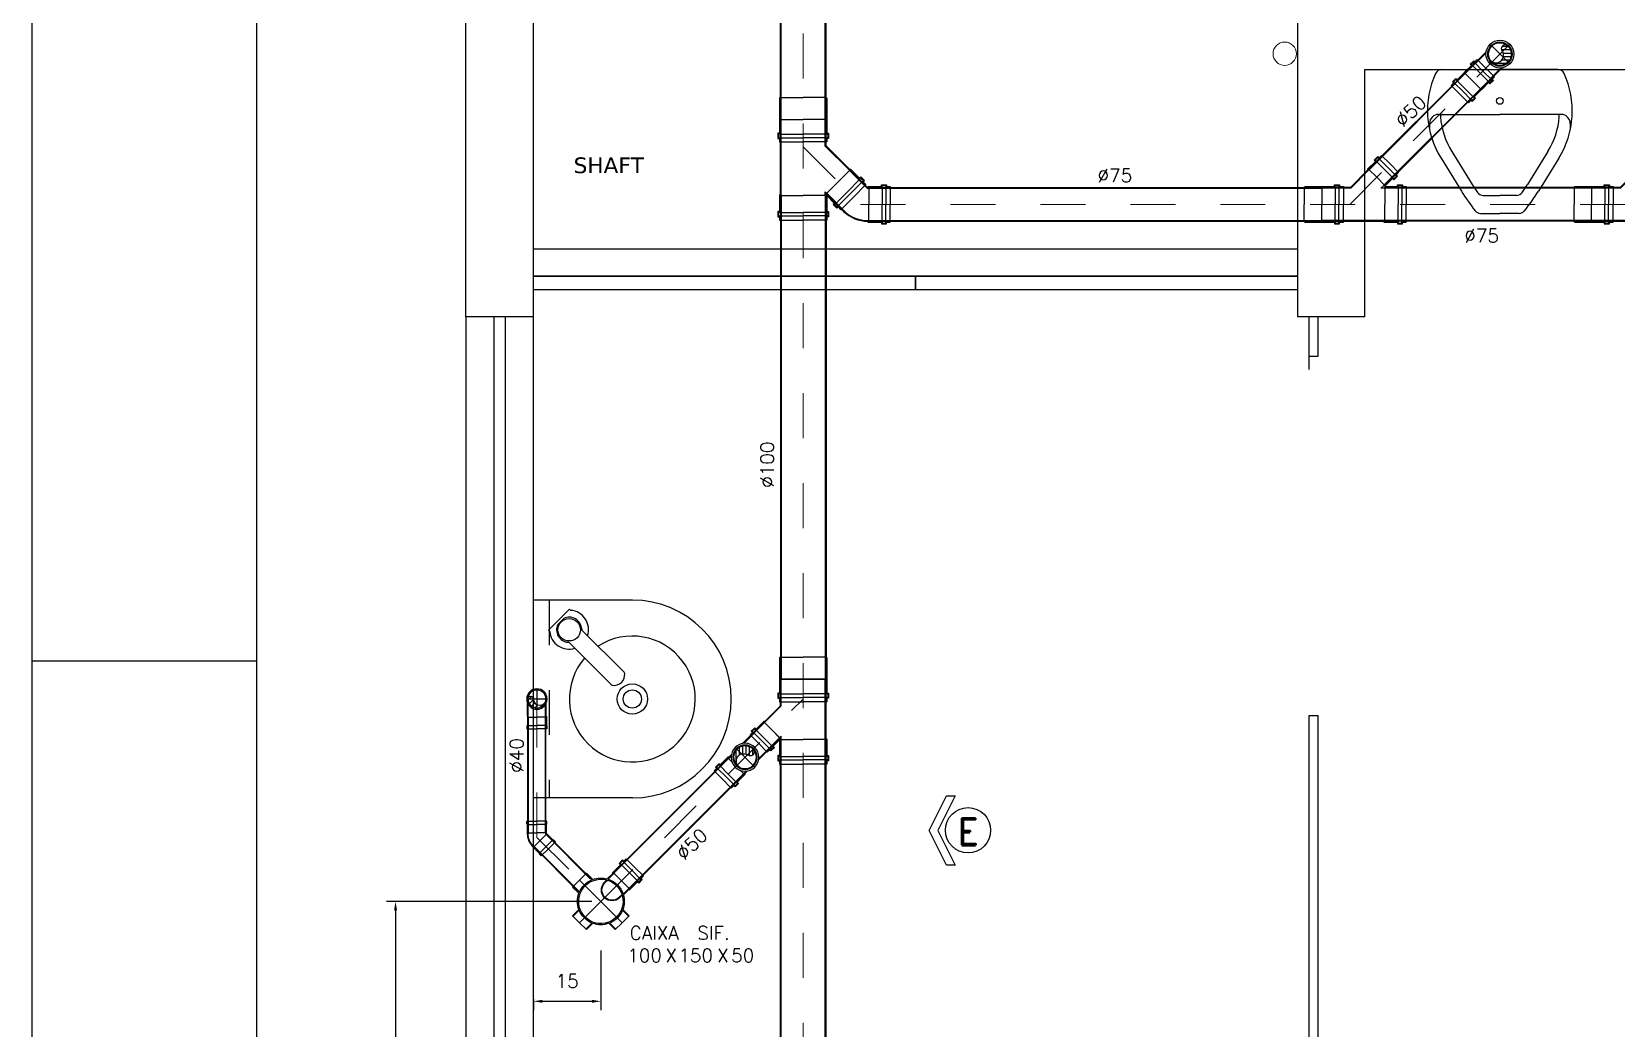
# Model space of a CAD drawing. Header units: millimetres. Extents: x -2485 to 3289, y -257 to 1952.
# Drawn here: x 55.455 to 58.98, y 35.089 to 37.306 of the extents above; entities that cross this region are included whole.
import ezdxf
from ezdxf.enums import TextEntityAlignment as Align

# ---------------------------------------------------------------- set-up
doc = ezdxf.new("R2010")
doc.units = ezdxf.units.MM
doc.header["$LTSCALE"] = 0.3
for name, pattern in [('CONTINUO', [0]), ('HID', [0.37, 0.07, -0.1, 0.03, -0.1, 0.07]), ('T-5CM', [0.1, 0.05, -0.05])]:
    doc.linetypes.add(name, pattern=pattern)
for name, color, linetype in [('PAREDE', 7, 'CONTINUO'), ('SAN', 11, 'Continuous'), ('TEX', 11, 'Continuous'), ('TEXTO', 3, 'Continuous'), ('TUB', 1, 'Continuous'), ('VISTAS', 1, 'Continuous')]:
    doc.layers.add(name, color=color, linetype=linetype)
doc.layers.add('PROJETO ESGOTO', color=1, linetype='HID', lineweight=15)
doc.layers.add('prumada', color=9, linetype='Continuous', lineweight=15)
doc.styles.add('ROMAND', font='romand')
doc.styles.add('ROMANS', font='romans.shx', dxfattribs={"height": 0.03})
doc.dimstyles.new('20', dxfattribs={"dimtxt": 0.03, "dimasz": 0.02, "dimexe": 0.02, "dimexo": 0.02, "dimgap": 0.03, "dimtad": 1, "dimdec": 3, "dimlfac": 100, "dimdsep": 46, "dimtxsty": 'ROMANS', "dimcen": 0.02, "dimclrd": 11, "dimclre": 11, "dimclrt": 3, "dimadec": 0, "dimazin": 0, "dimtfac": 3.333333, "dimtdec": 3, "dimtix": 1, "dimtmove": 2, "dimatfit": 3, "dimfxl": 0, "dimtolj": 1, "dimarcsym": 0})

# ---------------------------------------------------------------- blocks, each defined once
blk = doc.blocks.new('mic-p')
at = {"layer": 'SAN'}
for p, q in [((0.12, 0.1564), (0.1346, 0.1564)), ((0, 0.1292), (0, 0)), ((0.1, 0.1364), (0.1, 0)), ((0.1826, 0.1068), (0.2555, 0.0615)), ((0.1976, 0.1309), (0.2705, 0.0856)), ((0.28, 0.0374), (0.28, 0)), ((0.32, 0.0432), (0.32, 0)), ((0, -0.1292), (0, 0)), ((0.1, -0.1364), (0.1, 0)), ((0.28, -0.0374), (0.28, 0)), ((0.32, -0.0432), (0.32, 0)), ((0.1826, -0.1068), (0.2555, -0.0615)), ((0.1976, -0.1309), (0.2705, -0.0856)), ((0.12, -0.1564), (0.1346, -0.1564))]:
    blk.add_line(p, q, dxfattribs=at)
blk.add_circle((0.07, 0), 0.0075, dxfattribs=at)
for centre, radius, start, end in [((0.015, 0.1292), 0.015, 114.5959, 180), ((0.092, -0.039), 0.2, 58.14, 114.5959), ((0.12, 0.1364), 0.02, 90, 180), ((0.105, 0.1272), 0.005, 85.5264, 180), ((0.092, -0.039), 0.1717, 58.14, 85.5264), ((0.0065, -0.3391), 0.5, 52.0212, 58.14), ((0.0065, -0.3391), 0.4717, 55.5311, 58.14), ((0.265, 0.0374), 0.015, 0, 55.5311), ((0.305, 0.0432), 0.015, 0, 52.0212), ((0.0065, 0.3391), 0.4717, 301.86, 304.4689), ((0.0065, 0.3391), 0.5, 301.86, 307.9788), ((0.265, -0.0374), 0.015, 304.4689, 0), ((0.305, -0.0432), 0.015, 307.9788, 0), ((0.015, -0.1292), 0.015, 180, 245.4041), ((0.092, 0.039), 0.2, 245.4041, 301.86), ((0.105, -0.1272), 0.005, 180, 274.4736), ((0.12, -0.1364), 0.02, 180, 270), ((0.092, 0.039), 0.1717, 274.4736, 301.86)]:
    blk.add_arc(centre, radius, start, end, dxfattribs=at)
blk = doc.blocks.new('c90c50t')
at = {"layer": 'TUB', "color": 1, "linetype": 'Continuous'}
for p, q in [((0.0309, 0), (-0.0309, 0)), ((0, -0.0309), (0, 0.0309))]:
    blk.add_line(p, q, dxfattribs=at)
at = {"layer": 'TUB', "color": 7}
for p, q in [((-0.016, -0.0087), (-0.0253, 0.0006)), ((-0.0093, -0.0048), (-0.0235, 0.0094)), ((-0.0067, 0.0032), (-0.0196, 0.0161)), ((-0.0019, 0.009), (-0.014, 0.0211)), ((0.0055, 0.0122), (-0.0067, 0.0244)), ((0.0252, 0.0031), (0.0031, 0.0252))]:
    blk.add_line(p, q, dxfattribs=at)
at = {"layer": 'TUB', "color": 4}
for p, q in [((0.0825, 0.0253), (0.0178, 0.0253)), ((0.085, 0.0237), (0.0198, 0.0237)), ((0.0825, -0.0253), (0.0178, -0.0253)), ((0.085, -0.0237), (0.0198, -0.0237))]:
    blk.add_line(p, q, dxfattribs=at)
at = {"layer": 'TUB', "color": 3}
for p, q in [((0.085, 0.0243), (0.0825, 0.0253)), ((0.085, 0.0243), (0.085, 0.0237)), ((0.085, -0.0243), (0.0825, -0.0253)), ((0.085, -0.0243), (0.085, -0.0237))]:
    blk.add_line(p, q, dxfattribs=at)
at = {"layer": 'TUB', "color": 3, "linetype": 'Continuous'}
for q in [(0.085, 0.0237), (0.085, -0.0237)]:
    blk.add_line((0.085, 0), q, dxfattribs=at)
at = {"layer": 'TUB', "color": 4}
for radius in [0.0309, 0.027, 0.0254]:
    blk.add_circle((0, 0), radius, dxfattribs=at)
for centre, radius, start, end in [((-0.0166, 0), 0.00874, 180, 270), ((-0.0166, 0), 0.00874, 270, 0), ((0.0081, -0.0041), 0.0165, 350.3769, 165.498)]:
    blk.add_arc(centre, radius, start, end, dxfattribs=at)
blk = doc.blocks.new('js100x75e')
at = {"layer": 'TUB', "color": 4}
for p, q in [((0.0494, 0.1052), (0.0698, 0.1255)), ((0.0511, 0.1045), (0.0722, 0.1255)), ((0.0669, 0.1284), (0.075, 0.1364)), ((0.0698, 0.1255), (0.0669, 0.1284)), ((0.0693, 0.1284), (0.075, 0.134)), ((0.0722, 0.1255), (0.0693, 0.1284)), ((0.075, 0.1364), (0.0778, 0.1336)), ((0.075, 0.134), (0.0778, 0.1312)), ((0.0778, 0.1336), (0.0838, 0.1396)), ((0.0778, 0.1312), (0.085, 0.1384)), ((0.0494, 0.1028), (0.0494, 0.1052)), ((0.0511, 0.1021), (0.0511, 0.1045)), ((0.1045, 0.0511), (0.1255, 0.0722)), ((0.1255, 0.0722), (0.1284, 0.0693)), ((0.1284, 0.0669), (0.1364, 0.075)), ((0.1284, 0.0693), (0.134, 0.075)), ((0.1312, 0.0778), (0.1384, 0.085)), ((0.134, 0.075), (0.1312, 0.0778)), ((0.1336, 0.0778), (0.1396, 0.0838)), ((0.1364, 0.075), (0.1336, 0.0778)), ((-0.002, 0.049), (-0.061, 0.049)), ((-0.0026, 0.0508), (-0.0562, 0.0508)), ((0.1021, 0.0511), (0.1045, 0.0511)), ((0.1062, 0.049), (0.108, 0.0508)), ((0.108, 0.0508), (0.1456, 0.0508)), ((0.1084, 0.0526), (0.1255, 0.0698)), ((0.1084, 0.0526), (0.1438, 0.0526)), ((0.1255, 0.0698), (0.1284, 0.0669)), ((0.1438, 0.0566), (0.1554, 0.0566)), ((0.1438, 0.0526), (0.1438, 0.0566)), ((0.1456, 0.0548), (0.1536, 0.0548)), ((0.1456, 0.0508), (0.1456, 0.0548)), ((0.1536, 0.0548), (0.1536, 0.0508)), ((0.1536, 0.0508), (0.163, 0.0508)), ((0.1554, 0.0566), (0.1554, 0.0526)), ((0.1554, 0.0526), (0.163, 0.0526)), ((0.1062, -0.049), (-0.061, -0.049)), ((0.1055, -0.0508), (-0.0562, -0.0508)), ((0.1055, -0.0508), (0.1073, -0.0526)), ((0.1062, -0.049), (0.108, -0.0508)), ((0.1073, -0.0526), (0.1438, -0.0526)), ((0.108, -0.0508), (0.1456, -0.0508)), ((0.1438, -0.0526), (0.1438, -0.0566)), ((0.1438, -0.0566), (0.1554, -0.0566)), ((0.1456, -0.0508), (0.1456, -0.0548)), ((0.1456, -0.0548), (0.1536, -0.0548)), ((0.1536, -0.0508), (0.163, -0.0508)), ((0.1536, -0.0548), (0.1536, -0.0508)), ((0.1554, -0.0526), (0.163, -0.0526)), ((0.1554, -0.0566), (0.1554, -0.0526))]:
    blk.add_line(p, q, dxfattribs=at)
at = {"layer": 'TUB', "color": 3}
for p, q in [((0.0722, 0.1255), (0.0989, 0.0989)), ((0.0778, 0.1312), (0.1045, 0.1045)), ((0.0838, 0.1396), (0.1117, 0.1117)), ((0.1396, 0.0838), (0.1117, 0.1117)), ((0.0511, 0.1045), (0.0778, 0.0778)), ((0.1045, 0.0511), (0.0778, 0.0778)), ((0.1255, 0.0722), (0.0989, 0.0989)), ((0.1312, 0.0778), (0.1045, 0.1045)), ((-0.061, 0.0497), (-0.0562, 0.0508)), ((-0.061, 0.049), (-0.061, 0.049)), ((0.108, 0.0508), (0.108, 0)), ((0.1456, 0.0508), (0.1456, 0)), ((0.1536, 0.0508), (0.1536, 0)), ((0.163, 0.0526), (0.163, 0)), ((0.108, -0.0508), (0.108, 0)), ((0.1456, -0.0508), (0.1456, 0)), ((0.1536, -0.0508), (0.1536, 0)), ((0.163, -0.0526), (0.163, 0)), ((-0.061, -0.0497), (-0.061, -0.049)), ((-0.061, -0.0497), (-0.0562, -0.0508))]:
    blk.add_line(p, q, dxfattribs=at)
at = {"layer": 'TUB', "color": 4, "linetype": 'Continuous'}
for p, q in [((-0.0026, 0.0508), (0.0494, 0.1028)), ((-0.002, 0.049), (0.0511, 0.1021)), ((0.1, 0.049), (0.1021, 0.0511)), ((0.1062, 0.049), (0.1, 0.049))]:
    blk.add_line(p, q, dxfattribs=at)
at = {"layer": 'TUB', "color": 3, "linetype": 'Continuous'}
for p in [(-0.061, 0.049), (-0.061, -0.049)]:
    blk.add_line(p, (-0.061, 0), dxfattribs=at)
blk = doc.blocks.new('j45e75e')
at = {"layer": 'TUB', "color": 3, "linetype": 'Continuous'}
for p in [(-0.0245, 0.0754), (-0.0754, 0.0245)]:
    blk.add_line(p, (-0.0499, 0.0499), dxfattribs=at)
at = {"layer": 'TUB', "color": 3}
for p, q in [((-0.024, 0.0759), (-0.0245, 0.0754)), ((-0.024, 0.0759), (-0.0214, 0.0748)), ((0.018, 0.0378), (0.018, 0)), ((0.0478, 0.0378), (0.0478, 0)), ((0.0558, 0.0378), (0.0558, 0)), ((0.066, 0.0395), (0.066, 0)), ((-0.0759, 0.024), (-0.0754, 0.0245)), ((-0.0759, 0.024), (-0.0748, 0.0214)), ((0.018, -0.0378), (0.018, 0)), ((0.0478, -0.0378), (0.0478, 0)), ((0.0558, -0.0378), (0.0558, 0)), ((0.066, -0.0395), (0.066, 0))]:
    blk.add_line(p, q, dxfattribs=at)
at = {"layer": 'TUB', "color": 4}
for p, q in [((0.0156, 0.0353), (-0.0245, 0.0754)), ((0.0156, 0.0378), (-0.0214, 0.0748)), ((0.0156, 0.0378), (0.0173, 0.0395)), ((0.0156, 0.0353), (0.018, 0.0378)), ((0.0173, 0.0395), (0.0461, 0.0395)), ((0.018, 0.0378), (0.0478, 0.0378)), ((0.0461, 0.0434), (0.0575, 0.0434)), ((0.0461, 0.0395), (0.0461, 0.0434)), ((0.0478, 0.0417), (0.0558, 0.0417)), ((0.0478, 0.0378), (0.0478, 0.0417)), ((0.0558, 0.0417), (0.0558, 0.0378)), ((0.0558, 0.0378), (0.066, 0.0378)), ((0.0575, 0.0434), (0.0575, 0.0395)), ((0.0575, 0.0395), (0.066, 0.0395)), ((-0.0365, -0.0144), (-0.0754, 0.0245)), ((-0.0378, -0.0156), (-0.0748, 0.0214)), ((0.0156, -0.0378), (0.0173, -0.0395)), ((0.0163, -0.036), (0.018, -0.0378)), ((0.0173, -0.0395), (0.0461, -0.0395)), ((0.018, -0.0378), (0.0478, -0.0378)), ((0.0461, -0.0395), (0.0461, -0.0435)), ((0.0461, -0.0435), (0.0575, -0.0435)), ((0.0478, -0.0378), (0.0478, -0.0418)), ((0.0478, -0.0418), (0.0558, -0.0418)), ((0.0558, -0.0378), (0.066, -0.0378)), ((0.0558, -0.0418), (0.0558, -0.0378)), ((0.0575, -0.0395), (0.066, -0.0395)), ((0.0575, -0.0435), (0.0575, -0.0395))]:
    blk.add_line(p, q, dxfattribs=at)
for radius, end in [(0.0755, 269.9968), (0.0738, 270.5409)]:
    blk.add_arc((0.0156, 0.0378), radius, 225, end, dxfattribs=at)
blk = doc.blocks.new('js75x50e')
at = {"layer": 'TUB', "color": 4}
for p, q in [((0.0547, 0.0985), (0.0626, 0.1064)), ((0.0626, 0.1064), (0.0654, 0.1036)), ((0.0654, 0.1036), (0.0707, 0.1089)), ((0.0654, 0.1013), (0.0719, 0.1077)), ((0.0019, 0.0378), (0.0406, 0.0764)), ((0.0025, 0.0361), (0.0422, 0.0758)), ((0.0406, 0.0787), (0.0575, 0.0956)), ((0.0406, 0.0764), (0.0406, 0.0787)), ((0.0422, 0.078), (0.0598, 0.0956)), ((0.0422, 0.0758), (0.0422, 0.078)), ((0.0575, 0.0956), (0.0547, 0.0985)), ((0.057, 0.0985), (0.0626, 0.1041)), ((0.0598, 0.0956), (0.057, 0.0985)), ((0.0626, 0.1041), (0.0654, 0.1013)), ((0.1013, 0.0654), (0.1077, 0.0719)), ((0.1036, 0.0654), (0.1089, 0.0707)), ((0.0025, 0.0361), (-0.062, 0.0361)), ((0.0019, 0.0378), (-0.0594, 0.0378)), ((0.0696, 0.0361), (0.0758, 0.0422)), ((0.0763, 0.0361), (0.0696, 0.0361)), ((0.0758, 0.0422), (0.078, 0.0422)), ((0.0763, 0.0361), (0.078, 0.0378)), ((0.0776, 0.0395), (0.0956, 0.0575)), ((0.0776, 0.0395), (0.1061, 0.0395)), ((0.078, 0.0422), (0.0956, 0.0598)), ((0.078, 0.0378), (0.1078, 0.0378)), ((0.0956, 0.0598), (0.0985, 0.057)), ((0.0956, 0.0575), (0.0985, 0.0547)), ((0.0985, 0.0547), (0.1064, 0.0626)), ((0.0985, 0.057), (0.1041, 0.0626)), ((0.1041, 0.0626), (0.1013, 0.0654)), ((0.1064, 0.0626), (0.1036, 0.0654)), ((0.1061, 0.0434), (0.1175, 0.0434)), ((0.1061, 0.0395), (0.1061, 0.0434)), ((0.1078, 0.0418), (0.1158, 0.0418)), ((0.1078, 0.0378), (0.1078, 0.0418)), ((0.1158, 0.0418), (0.1158, 0.0378)), ((0.1158, 0.0378), (0.126, 0.0378)), ((0.1175, 0.0434), (0.1175, 0.0395)), ((0.1175, 0.0395), (0.126, 0.0395)), ((0.0763, -0.0361), (-0.062, -0.0361)), ((0.0756, -0.0378), (-0.0594, -0.0378)), ((0.0756, -0.0378), (0.0773, -0.0395)), ((0.0763, -0.0361), (0.078, -0.0378)), ((0.0773, -0.0395), (0.1061, -0.0395)), ((0.078, -0.0378), (0.1078, -0.0378)), ((0.1061, -0.0395), (0.1061, -0.0434)), ((0.1061, -0.0434), (0.1175, -0.0434)), ((0.1078, -0.0378), (0.1078, -0.0418)), ((0.1078, -0.0418), (0.1158, -0.0418)), ((0.1158, -0.0378), (0.126, -0.0378)), ((0.1158, -0.0418), (0.1158, -0.0378)), ((0.1175, -0.0395), (0.126, -0.0395)), ((0.1175, -0.0434), (0.1175, -0.0395))]:
    blk.add_line(p, q, dxfattribs=at)
at = {"layer": 'TUB', "color": 3}
for p, q in [((0.0898, 0.0898), (0.0707, 0.1089)), ((0.0601, 0.0601), (0.0422, 0.078)), ((0.0777, 0.0777), (0.0598, 0.0956)), ((0.0834, 0.0834), (0.0654, 0.1013)), ((0.0777, 0.0777), (0.0956, 0.0598)), ((0.0834, 0.0834), (0.1013, 0.0654)), ((0.0898, 0.0898), (0.1089, 0.0707)), ((-0.062, 0.0367), (-0.0594, 0.0378)), ((-0.062, 0.0367), (-0.062, 0.0361)), ((0.0601, 0.0601), (0.078, 0.0422)), ((0.078, 0.0378), (0.078, 0)), ((0.1078, 0.0378), (0.1078, 0)), ((0.1158, 0.0378), (0.1158, 0)), ((0.126, 0.0395), (0.126, 0)), ((0.078, -0.0378), (0.078, 0)), ((0.1078, -0.0378), (0.1078, 0)), ((0.1158, -0.0378), (0.1158, 0)), ((0.126, -0.0395), (0.126, 0)), ((-0.062, -0.0367), (-0.062, -0.0361)), ((-0.062, -0.0367), (-0.0594, -0.0378))]:
    blk.add_line(p, q, dxfattribs=at)
at = {"layer": 'TUB', "color": 3, "linetype": 'Continuous'}
for p in [(-0.062, 0.0361), (-0.062, -0.0361)]:
    blk.add_line(p, (-0.062, 0), dxfattribs=at)
blk = doc.blocks.new('l75')
at = {"layer": 'TUB', "color": 4}
for p, q in [((-0.039, 0.0385), (-0.0373, 0.0394)), ((0, 0.0377), (-0.039, 0.0377)), ((-0.0373, 0.0394), (0.0281, 0.0394)), ((0, 0.0377), (0.0298, 0.0377)), ((0.0281, 0.0434), (0.0395, 0.0434)), ((0.0281, 0.0394), (0.0281, 0.0434)), ((0.0298, 0.0417), (0.0378, 0.0417)), ((0.0298, 0.0377), (0.0298, 0.0417)), ((0.0378, 0.0417), (0.0378, 0.0377)), ((0.0378, 0.0377), (0.048, 0.0377)), ((0.0395, 0.0434), (0.0395, 0.0394)), ((0.0395, 0.0394), (0.048, 0.0394)), ((0, -0.0378), (-0.039, -0.0378)), ((-0.039, -0.0386), (-0.0373, -0.0395)), ((-0.0373, -0.0395), (0.0281, -0.0395)), ((0, -0.0378), (0.0298, -0.0378)), ((0.0281, -0.0395), (0.0281, -0.0435)), ((0.0281, -0.0435), (0.0395, -0.0435)), ((0.0298, -0.0378), (0.0298, -0.0418)), ((0.0298, -0.0418), (0.0378, -0.0418)), ((0.0378, -0.0418), (0.0378, -0.0378)), ((0.0378, -0.0378), (0.048, -0.0378)), ((0.0395, -0.0435), (0.0395, -0.0395)), ((0.0395, -0.0395), (0.048, -0.0395))]:
    blk.add_line(p, q, dxfattribs=at)
at = {"layer": 'TUB', "color": 3}
for p, q in [((-0.039, 0.0385), (-0.039, 0)), ((0, 0.0377), (0, 0)), ((0.0298, 0.0377), (0.0298, 0)), ((0.0378, 0.0377), (0.0378, 0)), ((0.048, 0.0394), (0.048, 0)), ((-0.039, -0.0386), (-0.039, 0)), ((0, -0.0378), (0, 0)), ((0.0298, -0.0378), (0.0298, 0)), ((0.0378, -0.0378), (0.0378, 0)), ((0.048, -0.0395), (0.048, 0))]:
    blk.add_line(p, q, dxfattribs=at)
blk = doc.blocks.new('l100')
at = {"layer": 'TUB', "color": 4}
for p, q in [((-0.049, 0.0518), (-0.0475, 0.0526)), ((0, 0.0508), (-0.049, 0.0508)), ((-0.0475, 0.0526), (0.0308, 0.0526)), ((0, 0.0508), (0.0326, 0.0508)), ((0.0308, 0.0566), (0.0424, 0.0566)), ((0.0308, 0.0526), (0.0308, 0.0566)), ((0.0326, 0.0548), (0.0406, 0.0548)), ((0.0326, 0.0508), (0.0326, 0.0548)), ((0.0406, 0.0548), (0.0406, 0.0508)), ((0.0406, 0.0508), (0.05, 0.0508)), ((0.0424, 0.0566), (0.0424, 0.0526)), ((0.0424, 0.0526), (0.05, 0.0526)), ((0, -0.0508), (-0.049, -0.0508)), ((-0.049, -0.0518), (-0.0475, -0.0526)), ((-0.0475, -0.0526), (0.0308, -0.0526)), ((0, -0.0508), (0.0326, -0.0508)), ((0.0308, -0.0526), (0.0308, -0.0566)), ((0.0308, -0.0566), (0.0424, -0.0566)), ((0.0326, -0.0508), (0.0326, -0.0548)), ((0.0326, -0.0548), (0.0406, -0.0548)), ((0.0406, -0.0508), (0.05, -0.0508)), ((0.0406, -0.0548), (0.0406, -0.0508)), ((0.0424, -0.0526), (0.05, -0.0526)), ((0.0424, -0.0566), (0.0424, -0.0526))]:
    blk.add_line(p, q, dxfattribs=at)
at = {"layer": 'TUB', "color": 3}
for p, q in [((-0.049, 0.0518), (-0.049, 0)), ((0, 0.0508), (0, 0)), ((0.0326, 0.0508), (0.0326, 0)), ((0.0406, 0.0508), (0.0406, 0)), ((0.05, 0.0526), (0.05, 0)), ((-0.049, -0.0518), (-0.049, 0)), ((0, -0.0508), (0, 0)), ((0.0326, -0.0508), (0.0326, 0)), ((0.0406, -0.0508), (0.0406, 0)), ((0.05, -0.0526), (0.05, 0))]:
    blk.add_line(p, q, dxfattribs=at)
blk = doc.blocks.new('Ld50')
at = {"layer": 'TUB', "color": 4}
for p, q in [((-0.0335, 0.0269), (-0.041, 0.0269)), ((-0.0319, 0.0253), (-0.041, 0.0253)), ((-0.0223, 0.0309), (-0.0335, 0.0309)), ((-0.0335, 0.0309), (-0.0335, 0.0269)), ((-0.0239, 0.0293), (-0.0319, 0.0293)), ((-0.0319, 0.0293), (-0.0319, 0.0253)), ((-0.0239, 0.0253), (-0.0239, 0.0293)), ((-0.0016, 0.0253), (-0.0239, 0.0253)), ((-0.0223, 0.0269), (-0.0223, 0.0309)), ((-0.0009, 0.0269), (-0.0223, 0.0269)), ((0, 0.0238), (-0.0016, 0.0253)), ((0, 0.026), (-0.0009, 0.0269)), ((0, 0.026), (0.0009, 0.0269)), ((0, 0.0238), (0.0016, 0.0253)), ((0.0009, 0.0269), (0.0223, 0.0269)), ((0.0016, 0.0253), (0.0239, 0.0253)), ((0.0223, 0.0309), (0.0335, 0.0309)), ((0.0223, 0.0269), (0.0223, 0.0309)), ((0.0239, 0.0293), (0.0319, 0.0293)), ((0.0239, 0.0253), (0.0239, 0.0293)), ((0.0319, 0.0293), (0.0319, 0.0253)), ((0.0319, 0.0253), (0.041, 0.0253)), ((0.0335, 0.0309), (0.0335, 0.0269)), ((0.0335, 0.0269), (0.041, 0.0269)), ((-0.0319, -0.0253), (-0.041, -0.0253)), ((-0.0335, -0.0269), (-0.041, -0.0269)), ((-0.0335, -0.031), (-0.0335, -0.0269)), ((-0.0223, -0.031), (-0.0335, -0.031)), ((-0.0319, -0.0293), (-0.0319, -0.0253)), ((-0.0239, -0.0293), (-0.0319, -0.0293)), ((-0.0239, -0.0253), (-0.0239, -0.0293)), ((-0.0016, -0.0253), (-0.0239, -0.0253)), ((-0.0009, -0.0269), (-0.0223, -0.0269)), ((-0.0223, -0.0269), (-0.0223, -0.031)), ((0, -0.0237), (-0.0016, -0.0253)), ((0, -0.026), (-0.0009, -0.0269)), ((0, -0.0237), (0.0016, -0.0253)), ((0, -0.026), (0.0009, -0.0269)), ((0.0009, -0.0269), (0.0223, -0.0269)), ((0.0016, -0.0253), (0.0239, -0.0253)), ((0.0223, -0.0269), (0.0223, -0.031)), ((0.0223, -0.031), (0.0335, -0.031)), ((0.0239, -0.0253), (0.0239, -0.0293)), ((0.0239, -0.0293), (0.0319, -0.0293)), ((0.0319, -0.0293), (0.0319, -0.0253)), ((0.0319, -0.0253), (0.041, -0.0253)), ((0.0335, -0.031), (0.0335, -0.0269)), ((0.0335, -0.0269), (0.041, -0.0269))]:
    blk.add_line(p, q, dxfattribs=at)
at = {"layer": 'TUB', "color": 3}
for p, q in [((-0.041, 0), (-0.041, 0.0269)), ((-0.041, 0), (-0.041, -0.0269)), ((-0.0319, 0), (-0.0319, 0.0253)), ((-0.0319, 0), (-0.0319, -0.0253)), ((-0.0239, 0), (-0.0239, 0.0253)), ((-0.0239, 0), (-0.0239, -0.0253)), ((0, 0), (0, 0.0238)), ((0, 0), (0, -0.0237)), ((0.0239, 0), (0.0239, 0.0253)), ((0.0239, 0), (0.0239, -0.0253)), ((0.0319, 0), (0.0319, 0.0253)), ((0.0319, 0), (0.0319, -0.0253)), ((0.041, 0), (0.041, 0.0269)), ((0.041, 0), (0.041, -0.0269))]:
    blk.add_line(p, q, dxfattribs=at)
blk = doc.blocks.new('cs')
at = {"layer": 'TEX', "color": 5, "style": 'ROMANS'}
for s, p in [('CAIXA  SIF.', (0.0054, 0.0502)), ('X', (0.0851, 0)), ('X', (0.1999, 0))]:
    blk.add_text(s, height=0.03, dxfattribs=at).set_placement(p)
for p in [(0, 0), (0.1136, 0), (0.2311, 0)]:
    blk.add_attdef('N', p, '', height=0.03, dxfattribs=at)
blk = doc.blocks.new('50')
at = {"layer": 'TEX', "color": 9, "style": 'ROMANS'}
blk.add_text('%%c50', height=0.03, dxfattribs=at).set_placement((0, 0))
blk = doc.blocks.new('75')
at = {"layer": 'TEX', "color": 9, "style": 'ROMANS'}
blk.add_text('%%c75', height=0.03, dxfattribs=at).set_placement((0, 0))
blk = doc.blocks.new('100')
at = {"layer": 'TEX', "color": 9, "style": 'ROMANS'}
blk.add_text('%%c100', height=0.03, dxfattribs=at).set_placement((0, 0))
blk = doc.blocks.new('*D105')
at = {"layer": 'TEXTO', "color": 11, "lineweight": -2}
for p, q in [((56.7012, 35.3717), (56.2445, 35.3717)), ((56.2645, 35.3517), (56.2645, 33.8967)), ((56.5512, 33.8767), (56.2445, 33.8767))]:
    blk.add_line(p, q, dxfattribs=at)
at = {"layer": 'TEXTO', "color": 11}
for points in [[(56.2612, 35.3517), (56.2679, 35.3517), (56.2645, 35.3717)], [(56.2612, 33.8967), (56.2679, 33.8967), (56.2645, 33.8767)]]:
    blk.add_solid(points, dxfattribs=at)
at = {"layer": 'TEXTO', "color": 3, "insert": (56.2195, 34.6242), "char_height": 0.03, "attachment_point": 5, "rotation": 90, "style": 'ROMANS'}
blk.add_mtext('\\A1;149.5', dxfattribs=at)
blk = doc.blocks.new('IND3')
at = {"layer": 'TEX', "color": 5}
blk.add_lwpolyline([(-0.0672, -0.0006), (-0.0286, -0.0778), (-0.0479, -0.0778), (-0.0865, -0.0006), (-0.0479, 0.0767), (-0.0286, 0.0767)], close=True, dxfattribs=at)
blk.add_circle((0, 0), 0.0503, dxfattribs=at)
at = {"layer": 'TEX', "style": 'ROMAND'}
blk.add_attdef('LETRA', text='', height=0.06, dxfattribs=at).set_placement((0, -0.0328), align=Align.CENTER)
blk = doc.blocks.new('cs100x50')
at = {"layer": 'TUB', "color": 3}
for p, q in [((0, 0.067), (-0.0218, 0.067)), ((0, 0.067), (0.0218, 0.067)), ((-0.067, 0.0218), (-0.067, 0)), ((-0.067, -0.0218), (-0.067, 0)), ((0.0648, 0), (0.0648, 0.0253)), ((0.0648, 0), (0.0648, -0.0253)), ((0.0897, 0), (0.0897, 0.0253)), ((0.0897, 0), (0.0897, -0.0253)), ((0.0977, 0), (0.0977, 0.0253)), ((0.0977, 0), (0.0977, -0.0253)), ((0.1068, 0), (0.1068, 0.0269)), ((0.1068, 0), (0.1068, -0.0269)), ((0, -0.067), (-0.0218, -0.067)), ((0, -0.067), (0.0218, -0.067))]:
    blk.add_line(p, q, dxfattribs=at)
at = {"layer": 'TUB', "color": 4}
for p, q in [((-0.0218, 0.0472), (-0.0218, 0.067)), ((-0.02, 0.048), (-0.02, 0.067)), ((0.02, 0.048), (0.02, 0.067)), ((0.0218, 0.0472), (0.0218, 0.067)), ((-0.0472, 0.0218), (-0.067, 0.0218)), ((-0.048, 0.02), (-0.067, 0.02)), ((0.0433, 0.0237), (0.0353, 0.0237)), ((0.044, 0.0225), (0.0353, 0.0225)), ((0.0625, 0.0253), (0.0454, 0.0253)), ((0.0632, 0.0237), (0.0463, 0.0237)), ((0.0625, 0.0253), (0.0641, 0.0269)), ((0.0632, 0.0237), (0.0648, 0.0253)), ((0.0641, 0.0269), (0.0881, 0.0269)), ((0.0648, 0.0253), (0.0897, 0.0253)), ((0.0881, 0.0269), (0.0881, 0.0309)), ((0.0881, 0.0309), (0.0993, 0.0309)), ((0.0897, 0.0253), (0.0897, 0.0293)), ((0.0897, 0.0293), (0.0977, 0.0293)), ((0.0977, 0.0293), (0.0977, 0.0253)), ((0.0977, 0.0253), (0.1068, 0.0253)), ((0.0993, 0.0309), (0.0993, 0.0269)), ((0.0993, 0.0269), (0.1068, 0.0269)), ((-0.048, -0.02), (-0.067, -0.02)), ((-0.0472, -0.0218), (-0.067, -0.0218)), ((0.044, -0.0226), (0.0353, -0.0226)), ((0.0433, -0.0238), (0.0353, -0.0238)), ((0.0625, -0.0253), (0.0454, -0.0253)), ((0.0632, -0.0238), (0.0463, -0.0238)), ((0.0625, -0.0253), (0.0641, -0.0269)), ((0.0632, -0.0238), (0.0648, -0.0253)), ((0.0641, -0.0269), (0.0881, -0.0269)), ((0.0648, -0.0253), (0.0897, -0.0253)), ((0.0881, -0.0269), (0.0881, -0.031)), ((0.0881, -0.031), (0.0993, -0.031)), ((0.0897, -0.0253), (0.0897, -0.0294)), ((0.0897, -0.0294), (0.0977, -0.0294)), ((0.0977, -0.0253), (0.1068, -0.0253)), ((0.0977, -0.0294), (0.0977, -0.0253)), ((0.0993, -0.0269), (0.1068, -0.0269)), ((0.0993, -0.031), (0.0993, -0.0269)), ((-0.0218, -0.0472), (-0.0218, -0.067)), ((-0.02, -0.048), (-0.02, -0.067)), ((0.02, -0.048), (0.02, -0.067)), ((0.0218, -0.0472), (0.0218, -0.067))]:
    blk.add_line(p, q, dxfattribs=at)
at = {"layer": 'TUB', "color": 1}
for p, q in [((0, -0.067), (0, 0.067)), ((-0.067, 0), (0.052, 0))]:
    blk.add_line(p, q, dxfattribs=at)
at = {"layer": 'TUB', "color": 4}
for centre, radius, start, end in [((0, 0), 0.0494, 28.7357, 180), ((0, 0), 0.052, 114.786, 155.214), ((0, 0), 0.052, 90, 112.6199), ((0, 0), 0.052, 67.3801, 90), ((0, 0), 0.052, 29.1764, 65.214), ((0, 0), 0.052, 157.3801, 180), ((0, 0), 0.052, 180, 202.6199), ((0, 0), 0.0494, 180, 331.2643), ((0.0353, 0), 0.0238, 90, 180), ((0.0353, 0), 0.0238, 180, 270), ((0.0353, 0), 0.0226, 90, 180), ((0.0353, 0), 0.0226, 180, 270), ((0, 0), 0.0494, 0, 27.1601), ((0, 0), 0.0494, 332.8399, 0), ((0, 0), 0.052, 332.8236, 27.1764), ((0, 0), 0.052, 204.786, 245.214), ((0, 0), 0.052, 294.786, 330.8236), ((0, 0), 0.052, 247.3801, 270), ((0, 0), 0.052, 270, 292.6199)]:
    blk.add_arc(centre, radius, start, end, dxfattribs=at)
blk = doc.blocks.new('c90')
at = {"layer": 'TUB', "color": 3}
for p, q in [((-0.066, 0.0224), (-0.066, 0)), ((-0.066, -0.0224), (-0.066, 0)), ((-0.059, 0.02), (-0.059, 0)), ((-0.059, -0.02), (-0.059, 0)), ((-0.04, 0.0194), (-0.04, 0)), ((-0.04, -0.0194), (-0.04, 0))]:
    blk.add_line(p, q, dxfattribs=at)
at = {"layer": 'TUB', "color": 4}
for p, q in [((-0.0598, 0.0224), (-0.066, 0.0224)), ((-0.04, 0.02), (-0.066, 0.02)), ((-0.059, 0.0212), (-0.0598, 0.0224)), ((-0.0388, 0.0212), (-0.059, 0.0212)), ((-0.04, 0.02), (-0.04, 0.0194)), ((-0.04, 0.0194), (-0.038, 0.0194)), ((-0.038, 0.0206), (-0.0388, 0.0212)), ((-0.038, 0.0206), (-0.0095, 0.0206)), ((-0.038, 0.0194), (-0.0118, 0.0194)), ((-0.04, -0.02), (-0.066, -0.02)), ((-0.0598, -0.0224), (-0.066, -0.0224)), ((-0.059, -0.0212), (-0.0598, -0.0224)), ((-0.0388, -0.0212), (-0.059, -0.0212)), ((-0.04, -0.0194), (-0.038, -0.0194)), ((-0.04, -0.02), (-0.04, -0.0194)), ((-0.038, -0.0206), (-0.0388, -0.0212)), ((-0.038, -0.0194), (-0.0118, -0.0194)), ((-0.038, -0.0206), (-0.0095, -0.0206))]:
    blk.add_line(p, q, dxfattribs=at)
at = {"layer": 'TUB', "color": 1, "linetype": 'Continuous'}
for p, q in [((0.0227, 0), (-0.0227, 0)), ((0, 0.0227), (0, -0.0227))]:
    blk.add_line(p, q, dxfattribs=at)
at = {"layer": 'TUB', "color": 7}
for p, q in [((-0.0133, 0.0017), (-0.0195, -0.0045)), ((-0.0133, 0.0123), (-0.0188, 0.0068)), ((-0.0088, -0.0044), (-0.0162, -0.0118)), ((-0.0011, -0.0074), (-0.0107, -0.0169)), ((0.0057, -0.0111), (-0.003, -0.0198))]:
    blk.add_line(p, q, dxfattribs=at)
at = {"layer": 'TUB', "color": 4}
for radius in [0.0227, 0.02]:
    blk.add_circle((0, 0), radius, dxfattribs=at)
for centre, radius, start, end in [((0, 0.0069), 0.0143, 131.815, 270.1096), ((0, -0.0137), 0.0063, 270, 90)]:
    blk.add_arc(centre, radius, start, end, dxfattribs=at)
blk = doc.blocks.new('j45e40')
at = {"layer": 'TUB', "color": 4}
for p, q in [((-0.0212, 0.0071), (-0.0396, -0.0113)), ((-0.0212, 0.0088), (-0.0355, -0.0055)), ((-0.0202, 0.0089), (-0.0212, 0.0088)), ((-0.0212, 0.0071), (-0.0208, 0.0067)), ((-0.0208, 0.0067), (-0.0194, 0.0081)), ((0.008, 0.0206), (0.0088, 0.0212)), ((0.01, 0.0194), (0.008, 0.0194)), ((0.0088, 0.0212), (0.029, 0.0212)), ((0.01, 0.02), (0.01, 0.0194)), ((0.01, 0.02), (0.036, 0.02)), ((0.029, 0.0212), (0.0298, 0.0224)), ((0.0298, 0.0224), (0.036, 0.0224)), ((-0.0369, -0.0052), (-0.0413, -0.0096)), ((-0.0355, -0.0055), (-0.0369, -0.0052)), ((0.0071, -0.0212), (-0.0113, -0.0396)), ((0.0088, -0.0212), (-0.0055, -0.0355)), ((0.0067, -0.0208), (0.008, -0.0194)), ((0.0071, -0.0212), (0.0067, -0.0208)), ((0.01, -0.0194), (0.008, -0.0194)), ((0.0088, -0.0212), (0.029, -0.0212)), ((0.01, -0.02), (0.01, -0.0194)), ((0.01, -0.02), (0.036, -0.02)), ((0.029, -0.0212), (0.0298, -0.0224)), ((0.0298, -0.0224), (0.036, -0.0224)), ((-0.0052, -0.0369), (-0.0096, -0.0413)), ((-0.0055, -0.0355), (-0.0052, -0.0369))]:
    blk.add_line(p, q, dxfattribs=at)
at = {"layer": 'TUB', "color": 3}
for p, q in [((-0.0212, 0.0071), (-0.0071, -0.0071)), ((0.01, 0.02), (0.01, 0)), ((0.029, 0.02), (0.029, 0)), ((0.036, 0.0224), (0.036, 0)), ((-0.0413, -0.0096), (-0.0254, -0.0254)), ((-0.0346, -0.0064), (-0.0205, -0.0205)), ((-0.0096, -0.0413), (-0.0254, -0.0254)), ((-0.0064, -0.0346), (-0.0205, -0.0205)), ((0.0071, -0.0212), (-0.0071, -0.0071)), ((0.01, -0.02), (0.01, 0)), ((0.029, -0.02), (0.029, 0)), ((0.036, -0.0224), (0.036, 0))]:
    blk.add_line(p, q, dxfattribs=at)
at = {"layer": 'TUB', "color": 4, "linetype": 'Continuous'}
for radius in [0.0399, 0.0387]:
    blk.add_arc((0.008, -0.0193), radius, 90, 135, dxfattribs=at)
at = {"layer": 'TUB', "linetype": 'Continuous', "style": 'ROMANS'}
blk.add_text('JJ', height=0.000001, dxfattribs=at).set_placement((0.01, -0.0194))
blk = doc.blocks.new('js100x50e')
at = {"layer": 'TUB', "color": 4}
for p, q in [((0.0639, 0.1077), (0.0718, 0.1156)), ((0.0667, 0.1048), (0.0639, 0.1077)), ((0.0661, 0.1077), (0.0718, 0.1133)), ((0.069, 0.1048), (0.0661, 0.1077)), ((0.0718, 0.1156), (0.0746, 0.1127)), ((0.0718, 0.1133), (0.0746, 0.1105)), ((0.0746, 0.1127), (0.0799, 0.1181)), ((0.0746, 0.1105), (0.0811, 0.1169)), ((0.0149, 0.0508), (0.0498, 0.0856)), ((0.0154, 0.049), (0.0514, 0.085)), ((0.0498, 0.0879), (0.0667, 0.1048)), ((0.0498, 0.0856), (0.0498, 0.0879)), ((0.0514, 0.0872), (0.069, 0.1048)), ((0.0514, 0.085), (0.0514, 0.0872)), ((0.1077, 0.0661), (0.1133, 0.0718)), ((0.1077, 0.0639), (0.1156, 0.0718)), ((0.1105, 0.0746), (0.1169, 0.0811)), ((0.1133, 0.0718), (0.1105, 0.0746)), ((0.1127, 0.0746), (0.1181, 0.0799)), ((0.1156, 0.0718), (0.1127, 0.0746)), ((0.0154, 0.049), (-0.044, 0.049)), ((0.0149, 0.0508), (-0.0392, 0.0508)), ((0.0826, 0.049), (0.085, 0.0514)), ((0.0882, 0.049), (0.0826, 0.049)), ((0.085, 0.0514), (0.0872, 0.0514)), ((0.0872, 0.0514), (0.1048, 0.069)), ((0.0882, 0.049), (0.09, 0.0508)), ((0.09, 0.0508), (0.1276, 0.0508)), ((0.0907, 0.0526), (0.1048, 0.0667)), ((0.0907, 0.0526), (0.1258, 0.0526)), ((0.1048, 0.069), (0.1077, 0.0661)), ((0.1048, 0.0667), (0.1077, 0.0639)), ((0.1258, 0.0566), (0.1374, 0.0566)), ((0.1258, 0.0526), (0.1258, 0.0566)), ((0.1276, 0.0548), (0.1356, 0.0548)), ((0.1276, 0.0508), (0.1276, 0.0548)), ((0.1356, 0.0548), (0.1356, 0.0508)), ((0.1356, 0.0508), (0.145, 0.0508)), ((0.1374, 0.0566), (0.1374, 0.0526)), ((0.1374, 0.0526), (0.145, 0.0526)), ((0.0882, -0.049), (-0.044, -0.049)), ((0.0875, -0.0508), (-0.0392, -0.0508)), ((0.0875, -0.0508), (0.0893, -0.0526)), ((0.0882, -0.049), (0.09, -0.0508)), ((0.0893, -0.0526), (0.1258, -0.0526)), ((0.09, -0.0508), (0.1276, -0.0508)), ((0.1258, -0.0526), (0.1258, -0.0566)), ((0.1258, -0.0566), (0.1374, -0.0566)), ((0.1276, -0.0508), (0.1276, -0.0548)), ((0.1276, -0.0548), (0.1356, -0.0548)), ((0.1356, -0.0548), (0.1356, -0.0508)), ((0.1356, -0.0508), (0.145, -0.0508)), ((0.1374, -0.0566), (0.1374, -0.0526)), ((0.1374, -0.0526), (0.145, -0.0526))]:
    blk.add_line(p, q, dxfattribs=at)
at = {"layer": 'TUB', "color": 3}
for p, q in [((0.0926, 0.0926), (0.0746, 0.1105)), ((0.099, 0.099), (0.0799, 0.1181)), ((0.0693, 0.0693), (0.0514, 0.0872)), ((0.0869, 0.0869), (0.069, 0.1048)), ((0.0869, 0.0869), (0.1048, 0.069)), ((0.0926, 0.0926), (0.1105, 0.0746)), ((0.099, 0.099), (0.1181, 0.0799)), ((-0.044, 0.0497), (-0.0392, 0.0508)), ((-0.044, 0.0497), (-0.044, 0.049)), ((0.0693, 0.0693), (0.0872, 0.0514)), ((0.09, 0.0508), (0.09, 0)), ((0.1276, 0.0508), (0.1276, 0)), ((0.1356, 0.0508), (0.1356, 0)), ((0.145, 0.0526), (0.145, 0)), ((0.09, -0.0508), (0.09, 0)), ((0.1276, -0.0508), (0.1276, 0)), ((0.1356, -0.0508), (0.1356, 0)), ((0.145, -0.0526), (0.145, 0)), ((-0.044, -0.0497), (-0.044, -0.049)), ((-0.044, -0.0497), (-0.0392, -0.0508))]:
    blk.add_line(p, q, dxfattribs=at)
at = {"layer": 'TUB', "color": 3, "linetype": 'Continuous'}
for q in [(-0.044, 0.049), (-0.044, -0.049)]:
    blk.add_line((-0.044, 0), q, dxfattribs=at)
blk = doc.blocks.new('50T')
at = {"layer": 'TUB', "color": 1, "linetype": 'Continuous'}
for p, q in [((0.0309, 0), (-0.0309, 0)), ((0, -0.0309), (0, 0.0309))]:
    blk.add_line(p, q, dxfattribs=at)
at = {"layer": 'TUB', "color": 7}
for p, q in [((-0.016, -0.0087), (-0.0253, 0.0006)), ((-0.0093, -0.0048), (-0.0235, 0.0094)), ((-0.0067, 0.0032), (-0.0196, 0.0161)), ((-0.0019, 0.009), (-0.014, 0.0211)), ((0.0055, 0.0122), (-0.0067, 0.0244)), ((0.0252, 0.0031), (0.0031, 0.0252))]:
    blk.add_line(p, q, dxfattribs=at)
at = {"layer": 'TUB', "color": 4}
for radius in [0.0309, 0.027, 0.0254]:
    blk.add_circle((0, 0), radius, dxfattribs=at)
for centre, radius, start, end in [((-0.0166, 0), 0.00874, 180, 270), ((-0.0166, 0), 0.00874, 270, 0), ((0.0081, -0.0041), 0.0165, 350.3769, 165.498)]:
    blk.add_arc(centre, radius, start, end, dxfattribs=at)
blk = doc.blocks.new('ts50t')
at = {"layer": 'TUB', "color": 3}
for p, q in [((0, 0.0243), (0.0025, 0.0253)), ((0, 0.0243), (0, 0.0237)), ((0.113, 0.0132), (0.113, 0.0253)), ((0.1379, 0), (0.1379, 0.0253)), ((0.1379, 0), (0.1379, -0.0254)), ((0.1459, 0), (0.1459, 0.0253)), ((0.1459, 0), (0.1459, -0.0254)), ((0.155, 0), (0.155, 0.0269)), ((0.155, 0), (0.155, -0.0269)), ((0, -0.0243), (0, -0.0237)), ((0, -0.0243), (0.0025, -0.0254)), ((0.113, -0.0132), (0.113, -0.0254))]:
    blk.add_line(p, q, dxfattribs=at)
at = {"layer": 'TUB', "color": 4}
for p, q in [((0.0652, 0.0237), (0, 0.0237)), ((0.0672, 0.0253), (0.0025, 0.0253)), ((0.1107, 0.0253), (0.1028, 0.0253)), ((0.1114, 0.0237), (0.1048, 0.0237)), ((0.1107, 0.0253), (0.1123, 0.0269)), ((0.1114, 0.0237), (0.113, 0.0253)), ((0.1123, 0.0269), (0.1363, 0.0269)), ((0.113, 0.0253), (0.1379, 0.0253)), ((0.1363, 0.0309), (0.1475, 0.0309)), ((0.1363, 0.0269), (0.1363, 0.0309)), ((0.1379, 0.0293), (0.1459, 0.0293)), ((0.1379, 0.0253), (0.1379, 0.0293)), ((0.1459, 0.0293), (0.1459, 0.0253)), ((0.1459, 0.0253), (0.155, 0.0253)), ((0.1475, 0.0309), (0.1475, 0.0269)), ((0.1475, 0.0269), (0.155, 0.0269)), ((0, -0.0237), (0.0652, -0.0237)), ((0.0025, -0.0254), (0.0672, -0.0254)), ((0.1107, -0.0254), (0.1028, -0.0254)), ((0.1048, -0.0237), (0.1114, -0.0237)), ((0.1107, -0.0254), (0.1123, -0.0269)), ((0.1114, -0.0237), (0.113, -0.0254)), ((0.1123, -0.0269), (0.1363, -0.0269)), ((0.113, -0.0254), (0.1379, -0.0254)), ((0.1363, -0.0269), (0.1363, -0.031)), ((0.1363, -0.031), (0.1475, -0.031)), ((0.1379, -0.0254), (0.1379, -0.0294)), ((0.1379, -0.0294), (0.1459, -0.0294)), ((0.1459, -0.0254), (0.155, -0.0254)), ((0.1459, -0.0294), (0.1459, -0.0254)), ((0.1475, -0.0269), (0.155, -0.0269)), ((0.1475, -0.031), (0.1475, -0.0269))]:
    blk.add_line(p, q, dxfattribs=at)
at = {"layer": 'TUB', "color": 3, "linetype": 'Continuous'}
for q in [(0, 0.0237), (0, -0.0237)]:
    blk.add_line((0, 0), q, dxfattribs=at)
at = {"layer": 'TUB'}
blk.add_blockref('50T', (0.085, 0), dxfattribs=at)
blk = doc.blocks.new('*D125')
at = {"layer": 'TEXTO', "color": 11, "lineweight": -2}
for p, q in [((56.7212, 35.2628), (56.7212, 35.1295)), ((56.5712, 35.1545), (56.5712, 35.1295)), ((56.5912, 35.1495), (56.7012, 35.1495))]:
    blk.add_line(p, q, dxfattribs=at)
at = {"layer": 'TEXTO', "color": 11}
for points in [[(56.5912, 35.1528), (56.5912, 35.1462), (56.5712, 35.1495)], [(56.7012, 35.1528), (56.7012, 35.1462), (56.7212, 35.1495)]]:
    blk.add_solid(points, dxfattribs=at)
at = {"layer": 'TEXTO', "color": 3, "insert": (56.6462, 35.1945), "char_height": 0.03, "attachment_point": 5, "style": 'ROMANS'}
blk.add_mtext('\\A1;15', dxfattribs=at)
blk = doc.blocks.new('40')
at = {"layer": 'TEX', "color": 9, "style": 'ROMANS'}
blk.add_text('%%c40', height=0.03, dxfattribs=at).set_placement((0, 0))

msp = doc.modelspace()

# ---------------------------------------------------------------- linework, layer by layer
at = {"color": 4, "linetype": 'Continuous'}
msp.add_line((55.455361, 41.746047), (55.455361, 30.066047), dxfattribs=at)
at = {"color": 12, "linetype": 'Continuous'}
msp.add_line((55.955361, 41.546047), (55.955361, 30.266047), dxfattribs=at)
at = {"color": 5, "linetype": 'Continuous'}
msp.add_line((55.955361, 35.906047), (55.455361, 35.906047), dxfattribs=at)
at = {"layer": 'PAREDE'}
for p, q in [((56.421211, 36.671718), (56.421211, 38.021718)), ((56.571211, 36.671718), (56.571211, 37.871718)), ((58.270555, 37.871718), (58.270555, 36.671718)), ((58.420555, 37.221718), (63.196211, 37.221718)), ((58.420555, 36.996718), (58.420555, 37.221718)), ((58.420555, 36.671718), (58.420555, 37.221718)), ((58.270555, 36.821718), (56.571211, 36.821718)), ((58.270555, 36.761718), (56.571211, 36.761718)), ((56.571211, 36.761718), (57.420883, 36.761718)), ((56.571211, 36.731718), (56.571211, 36.761718)), ((57.420883, 36.761718), (57.420883, 36.731718)), ((57.420883, 36.761718), (58.270555, 36.761718)), ((57.420883, 36.731718), (57.420883, 36.761718)), ((58.270555, 36.761718), (58.270555, 36.731718)), ((58.270555, 36.731718), (56.571211, 36.731718)), ((57.420883, 36.731718), (56.571211, 36.731718)), ((58.270555, 36.731718), (57.420883, 36.731718)), ((56.421211, 36.671718), (56.421211, 33.876718)), ((56.571211, 36.671718), (56.421211, 36.671718)), ((56.421211, 36.651718), (56.421211, 36.051718)), ((56.421211, 36.651718), (56.421211, 36.051718)), ((56.483747, 33.876718), (56.483747, 36.671718)), ((56.508676, 36.671718), (56.508676, 33.876718)), ((56.571211, 33.876718), (56.571211, 36.671718)), ((58.420555, 36.671718), (58.270555, 36.671718)), ((56.571211, 35.661718), (56.571211, 36.51984))]:
    msp.add_line(p, q, dxfattribs=at)
at = {"layer": 'PROJETO ESGOTO', "linetype": 'HID'}
for p, q in [((57.171211, 34.001718), (57.171211, 40.691718)), ((57.171211, 37.049447), (57.298941, 36.921718)), ((57.298941, 36.921718), (59.081505, 36.921718))]:
    msp.add_line(p, q, dxfattribs=at)
at = {"layer": 'PROJETO ESGOTO'}
for p, q in [((58.386505, 36.921718), (58.720555, 37.255768)), ((56.578911, 35.514018), (56.578911, 35.821718)), ((56.721211, 35.371718), (57.171211, 35.821718)), ((56.578911, 35.514018), (56.721211, 35.371718))]:
    msp.add_line(p, q, dxfattribs=at)
at = {"layer": 'prumada', "linetype": 'CONTINUO'}
msp.add_circle((58.242027, 37.256718), 0.026, dxfattribs=at)
at = {"layer": 'SAN', "linetype": 'CONTINUO'}
for p, q in [((58.296198, 36.584479), (58.296198, 36.671718)), ((58.316211, 36.584479), (58.316211, 36.671718)), ((58.296198, 36.554479), (58.296198, 36.584479)), ((58.296198, 36.554479), (58.296198, 36.584479)), ((58.296198, 36.584479), (58.316211, 36.584479)), ((56.791211, 36.041718), (56.571211, 36.041718)), ((56.791211, 36.041718), (56.571211, 36.041718)), ((56.604873, 35.974784), (56.651541, 36.021452)), ((56.604873, 35.974784), (56.651541, 36.021452)), ((56.654105, 36.018888), (56.651541, 36.021452)), ((56.654105, 36.018888), (56.651541, 36.021452)), ((56.62527, 35.987753), (56.638572, 36.001055)), ((56.62527, 35.987753), (56.638572, 36.001055)), ((56.607437, 35.97222), (56.604873, 35.974784)), ((56.607437, 35.97222), (56.604873, 35.974784)), ((56.651398, 35.946402), (56.744105, 35.853695)), ((56.651398, 35.946402), (56.744105, 35.853695)), ((56.679969, 35.974297), (56.772753, 35.881513)), ((56.679969, 35.974297), (56.772753, 35.881513)), ((58.296198, 35.784893), (58.316211, 35.784893)), ((58.296211, 33.701718), (58.296211, 35.784893)), ((58.316211, 34.921718), (58.316211, 35.784893)), ((56.791211, 35.601718), (56.571211, 35.601718)), ((56.791211, 35.601718), (56.571211, 35.601718))]:
    msp.add_line(p, q, dxfattribs=at)
at = {"layer": 'SAN', "linetype": 'T-5CM'}
for q in [(56.571211, 36.041718), (56.606211, 35.601718)]:
    msp.add_line((56.606211, 36.041718), q, dxfattribs=at)
at = {"layer": 'SAN', "linetype": 'CONTINUO'}
for centre, radius in [((56.650569, 35.975755), 0.025), ((56.650569, 35.975755), 0.025), ((56.791211, 35.821718), 0.03375), ((56.791211, 35.821718), 0.03375), ((56.791211, 35.821718), 0.02025), ((56.791211, 35.821718), 0.02025)]:
    msp.add_circle(centre, radius, dxfattribs=at)
for centre, radius, start, end in [((56.650569, 35.975755), 0.043277, 342.163163, 85.313657), ((56.650569, 35.975755), 0.043277, 342.163163, 85.313657), ((56.791211, 35.821718), 0.22, 270, 90), ((56.791211, 35.821718), 0.22, 270, 90), ((56.650569, 35.975755), 0.028, 154.629247, 265.294378), ((56.650569, 35.975755), 0.028, 154.629247, 265.294378), ((56.650569, 35.975755), 0.028, 3.609038, 115.370753), ((56.650569, 35.975755), 0.028, 3.609038, 115.370753), ((56.650569, 35.975755), 0.043277, 184.686343, 287.2205), ((56.650569, 35.975755), 0.043277, 184.686343, 287.2205), ((56.797975, 35.821718), 0.22, 140.92373, 140.930402), ((56.797975, 35.821718), 0.22, 140.92373, 140.930402), ((56.647862, 35.942867), 0.005, 45, 85.294378), ((56.647862, 35.942867), 0.005, 45, 85.294378), ((56.791211, 35.821718), 0.14, 139.382409, 122.949029), ((56.791211, 35.821718), 0.14, 139.382409, 122.949029), ((56.683504, 35.977833), 0.005, 183.609038, 225), ((56.683504, 35.977833), 0.005, 183.609038, 225), ((56.750287, 35.876071), 0.024026, 262.004166, 5.749838), ((56.750287, 35.876071), 0.024026, 262.004166, 5.749838), ((56.769217, 35.877977), 0.005, 5.749838, 45), ((56.769217, 35.877977), 0.005, 5.749838, 45), ((56.747641, 35.857231), 0.005, 225, 262.004166), ((56.747641, 35.857231), 0.005, 225, 262.004166)]:
    msp.add_arc(centre, radius, start, end, dxfattribs=at)
at = {"layer": 'TUB', "color": 4}
for p, q in [((57.120411, 37.110447), (57.120411, 37.642246)), ((57.122211, 37.110447), (57.122211, 37.642246)), ((57.220211, 37.110447), (57.220211, 37.642246)), ((57.222011, 37.110447), (57.222011, 37.642246)), ((58.642526, 37.213589), (58.428684, 36.999747)), ((58.643657, 37.212457), (58.429815, 36.998616)), ((58.677245, 37.17887), (58.463403, 36.965028)), ((58.678376, 37.177738), (58.464534, 36.963897)), ((57.120411, 36.941447), (57.120411, 35.865718)), ((57.122211, 36.941447), (57.122211, 35.865718)), ((57.220211, 36.941447), (57.220211, 35.865718)), ((57.222011, 36.941447), (57.222011, 35.865718)), ((57.316977, 36.959468), (58.324505, 36.959468)), ((57.316977, 36.957768), (58.324505, 36.957768)), ((58.924505, 36.959468), (58.464505, 36.959468)), ((58.924505, 36.957768), (58.464505, 36.957768)), ((57.316977, 36.885668), (58.324505, 36.885668)), ((57.316977, 36.883968), (58.324505, 36.883968)), ((58.924505, 36.885668), (58.464505, 36.885668)), ((58.924505, 36.883968), (58.464505, 36.883968)), ((56.558911, 35.523999), (56.558911, 35.781718)), ((56.560111, 35.523999), (56.560111, 35.781718)), ((56.597711, 35.523999), (56.597711, 35.781718)), ((56.598911, 35.523999), (56.598911, 35.781718)), ((57.120411, 34.615421), (57.120411, 35.731718)), ((57.122211, 34.615421), (57.122211, 35.731718)), ((57.220211, 34.615421), (57.220211, 35.731718)), ((57.222011, 34.615421), (57.222011, 35.731718)), ((57.004087, 35.690443), (56.749107, 35.435463)), ((57.005218, 35.689312), (56.750238, 35.434332)), ((57.038806, 35.655724), (56.783826, 35.400744)), ((57.039937, 35.654593), (56.784957, 35.399613)), ((56.571827, 35.492818), (56.6703, 35.394345)), ((56.572676, 35.493666), (56.671148, 35.395194)), ((56.599263, 35.520253), (56.697735, 35.421781)), ((56.600111, 35.521102), (56.698584, 35.422629))]:
    msp.add_line(p, q, dxfattribs=at)

# ---------------------------------------------------------------- block references
at = {"layer": 'PROJETO ESGOTO', "linetype": 'CONTINUO'}
for name, p, rotation in [('c90c50t', (58.720555, 37.255768), 224.9999999999816), ('l100', (57.171211, 37.110447), 270), ('js100x75e', (57.171211, 37.049447), 270), ('l100', (57.171211, 35.865718), 270)]:
    msp.add_blockref(name, p, dxfattribs=dict(at, rotation=rotation))
for name, p in [('js75x50e', (58.386505, 36.921718)), ('js75x50e', (58.986505, 36.921718)), ('j45e75e', (57.298941, 36.921718)), ('l75', (58.324505, 36.921718)), ('l75', (58.924505, 36.921718))]:
    msp.add_blockref(name, p, dxfattribs=at)
at = {"layer": 'PROJETO ESGOTO', "xscale": -1}
for name, p, rotation in [('c90', (56.578911, 35.821718), 269.9999999999739), ('js100x50e', (57.171211, 35.821718), 90), ('ts50t', (57.101915, 35.752421), 44.99999999998162)]:
    msp.add_blockref(name, p, dxfattribs=dict(at, rotation=rotation))
at = {"layer": 'PROJETO ESGOTO', "linetype": 'CONTINUO', "xscale": -1}
for name, p, rotation in [('j45e40', (56.578911, 35.514018), 135.000000000129), ('cs100x50', (56.721211, 35.371718), 225.0000000000553)]:
    msp.add_blockref(name, p, dxfattribs=dict(at, rotation=rotation))
at = {"layer": 'PROJETO ESGOTO', "rotation": 44.99999999999999}
msp.add_blockref('50', (56.906723, 35.461091), dxfattribs=at)
at = {"layer": 'SAN', "linetype": 'CONTINUO', "rotation": 270}
msp.add_blockref('mic-p', (58.720555, 37.221718), dxfattribs=at)
at = {"layer": 'TEXTO'}
for name, p, rotation in [('50', (58.505259, 37.090802), 44.47824188046827), ('100', (57.106143, 36.291422), 90), ('40', (56.548863, 35.657702), 90)]:
    msp.add_blockref(name, p, dxfattribs=dict(at, rotation=rotation))
msp.add_blockref('75', (57.825843, 36.970957), dxfattribs=at)
msp.add_blockref('IND3', (57.537763, 35.529882), dxfattribs=at).add_auto_attribs({'LETRA': 'E'})
ref = msp.add_blockref('cs', (56.779835, 35.236408), dxfattribs=at)
ref.add_attrib('N', '100', (56.779835, 35.236408), dxfattribs={"layer": 'TEX', "color": 5, "height": 0.03, "style": 'ROMANS'})
ref.add_attrib('N', '150', (56.893484, 35.236408), dxfattribs={"layer": 'TEX', "color": 5, "height": 0.03, "style": 'ROMANS'})
ref.add_attrib('N', '50', (57.01093, 35.236408), dxfattribs={"layer": 'TEX', "color": 5, "height": 0.03, "style": 'ROMANS'})
at = {"layer": 'TUB'}
msp.add_blockref('75', (58.641482, 36.836915), dxfattribs=at)
at = {"layer": 'VISTAS', "rotation": 44.99999999931831}
msp.add_blockref('Ld50', (58.660451, 37.195664), dxfattribs=at)

# ---------------------------------------------------------------- texts
at = {"layer": 'TEXTO', "insert": (56.738829, 37.008251), "char_height": 0.035, "width": 2.20088341, "attachment_point": 5, "style": 'ROMANS'}
msp.add_mtext('{\\fVerdana|b0|i0|c0|p34;SHAFT}', dxfattribs=at)

# ---------------------------------------------------------------- dimensions: what is measured, and where the dimension line sits
at = {"layer": 'TEXTO'}
dim = msp.add_linear_dim(base=(56.264537, 33.876718), p1=(56.721211, 35.371718), p2=(56.571211, 33.876718), angle=90, dimstyle='20', dxfattribs=at)
dim.commit()
dim.dimension.update_dxf_attribs({"geometry": '*D105', "text_midpoint": (56.219537, 34.624218)})
dim = msp.add_linear_dim(base=(56.721211, 35.149484), p1=(56.571211, 35.174518), p2=(56.721211, 35.282834), dimstyle='20', dxfattribs=at)
dim.commit()
dim.dimension.update_dxf_attribs({"geometry": '*D125', "text_midpoint": (56.646211, 35.194484)})

doc.saveas('drawing.dxf')
